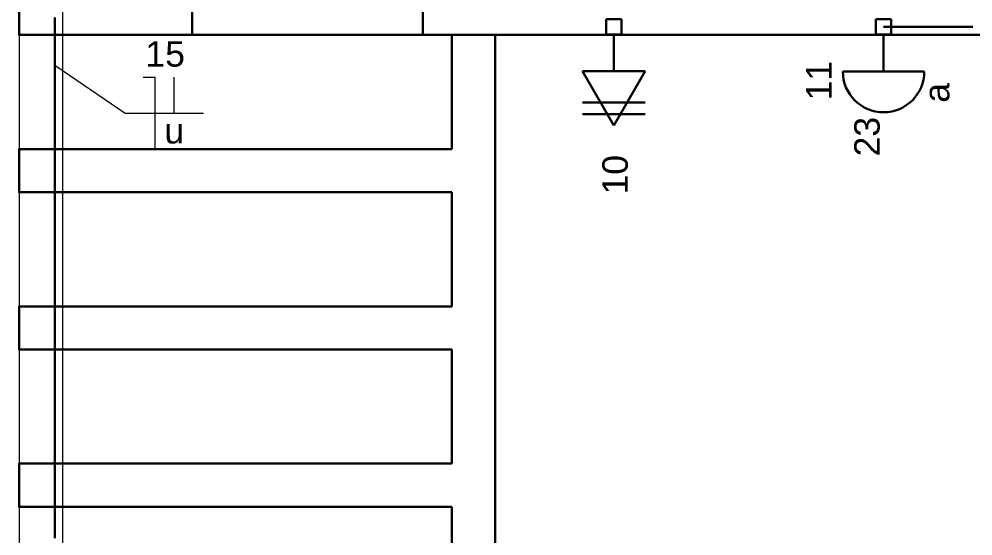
# Model space of a CAD drawing. Header units: millimetres. Extents: x 0 to 55.3, y 20.8 to 61.4.
# Drawn here: x 0 to 3.307, y 33.338 to 35.13 of the extents above; entities that cross this region are included whole.
import ezdxf

# ---------------------------------------------------------------- set-up
doc = ezdxf.new("R2010")
doc.units = ezdxf.units.MM
for name, color, linetype, lineweight in [('ARQ_-_ALV_5', 1, 'Continuous', 30), ('ARQ_-_DENÍVEL', 1, 'Continuous', 30), ('EL-Condutos', 4, 'Continuous', 30), ('EL-Fios', 2, 'Continuous', 20), ('EL-Textos_fios', 2, 'Continuous', 20), ('EL-Textos_pontos', 2, 'Continuous', 30), ('LOTE', 7, 'Continuous', 20), ('P-SIMBOL', 3, 'Continuous', 30)]:
    doc.layers.add(name, color=color, linetype=linetype, lineweight=lineweight)
doc.styles.add('Arial', font='Arial')

msp = doc.modelspace()

# ---------------------------------------------------------------- linework, layer by layer
at = {"layer": 'ARQ_-_ALV_5'}
for p, q in [((0.600002, 35.225499), (0.600002, 35.075499)), ((1.400002, 35.225499), (1.400002, 35.075499)), ((0.150002, 35.075499), (0.600002, 35.075499)), ((1.400002, 35.075499), (6.650002, 35.075499))]:
    msp.add_line(p, q, dxfattribs=at)
at = {"layer": 'ARQ_-_ALV_5', "flags": 128}
msp.add_lwpolyline([(0.600002, 35.225499), (0.000002, 35.225499), (0.000002, 35.075499), (0.600002, 35.075499)], dxfattribs=at)
at = {"layer": 'ARQ_-_DENÍVEL'}
msp.add_line((1.400002, 35.075499), (0.600002, 35.075499), dxfattribs=at)
at = {"layer": 'ARQ_-_DENÍVEL', "linetype": 'Continuous'}
for p, q in [((1.500002, 35.075499), (1.500002, 34.679499)), ((1.650002, 35.075499), (1.650002, 29.075499)), ((1.500002, 34.529499), (1.500002, 34.133999)), ((1.500002, 33.983999), (1.500002, 33.588499)), ((1.500002, 33.438499), (1.500002, 33.043499))]:
    msp.add_line(p, q, dxfattribs=at)
at = {"layer": 'ARQ_-_DENÍVEL', "linetype": 'Continuous', "flags": 128}
for points in [[(1.500002, 34.679499), (0.000002, 34.679499), (0.000002, 34.529499), (1.500002, 34.529499)], [(1.500002, 34.133999), (0.000002, 34.133999), (0.000002, 33.983999), (1.500002, 33.983999)], [(1.500002, 33.588499), (0.000002, 33.588499), (0.000002, 33.438499), (1.500002, 33.438499)]]:
    msp.add_lwpolyline(points, dxfattribs=at)
at = {"layer": 'EL-Condutos', "linetype": 'Continuous', "flags": 128}
for points in [[(0.123711, 35.135819), (0.123711, 35.128871), (0.123711, 35.121923), (0.123711, 35.114976), (0.123711, 35.108028), (0.123711, 35.10108), (0.123711, 35.09419), (0.123711, 35.0873), (0.123711, 35.08041), (0.123711, 35.07352), (0.123711, 35.066629), (0.123711, 35.059739), (0.123711, 35.052849), (0.123711, 35.045959), (0.123711, 35.039069), (0.123711, 35.032179), (0.123711, 35.025289), (0.123712, 35.018399), (0.123712, 35.011509), (0.123712, 35.004618), (0.123712, 34.997728), (0.123712, 34.990838), (0.123712, 34.983948), (0.123712, 34.977058), (0.123712, 34.970168), (0.123712, 34.963278), (0.123712, 34.956385), (0.123712, 34.949491), (0.123712, 34.942598), (0.123712, 34.935705), (0.123712, 34.928812), (0.123712, 34.921919), (0.123712, 34.915026), (0.123712, 34.908133), (0.123712, 34.901239), (0.123712, 34.894346), (0.123712, 34.887453), (0.123712, 34.88056), (0.123712, 34.873667), (0.123712, 34.866774), (0.123712, 34.85988), (0.123712, 34.852987), (0.123712, 34.846094), (0.123712, 34.839201), (0.123712, 34.832308), (0.123712, 34.825415), (0.123712, 34.818458), (0.123712, 34.811501), (0.123712, 34.804544), (0.123712, 34.797587), (0.123712, 34.79063), (0.123712, 34.783673), (0.123712, 34.776716), (0.123712, 34.769759), (0.123712, 34.762802), (0.123712, 34.755845), (0.123712, 34.748888), (0.123713, 34.741931), (0.123713, 34.734974), (0.123713, 34.728017), (0.123713, 34.72106), (0.123713, 34.714103), (0.123713, 34.707146), (0.123713, 34.700189), (0.123713, 34.693232), (0.123713, 34.686275), (0.123713, 34.679194), (0.123713, 34.672112), (0.123713, 34.66503), (0.123713, 34.657949), (0.123713, 34.650867), (0.123713, 34.643786), (0.123713, 34.636704), (0.123713, 34.629623), (0.123713, 34.622541), (0.123713, 34.61546), (0.123713, 34.608378), (0.123713, 34.601296), (0.123713, 34.594215), (0.123713, 34.587133), (0.123713, 34.580052), (0.123713, 34.57297), (0.123713, 34.565889), (0.123713, 34.558807), (0.123713, 34.551726), (0.123713, 34.544644), (0.123713, 34.537377), (0.123713, 34.53011), (0.123713, 34.522843), (0.123713, 34.515576), (0.123713, 34.50831), (0.123713, 34.501043), (0.123713, 34.493776), (0.123713, 34.486509), (0.123713, 34.479242), (0.123713, 34.471975), (0.123714, 34.464708), (0.123714, 34.457441), (0.123714, 34.450174), (0.123714, 34.442908), (0.123714, 34.435641), (0.123714, 34.428374), (0.123714, 34.421107), (0.123714, 34.41384), (0.123714, 34.406573), (0.123714, 34.399306), (0.123714, 34.391793), (0.123714, 34.38428), (0.123714, 34.376767), (0.123714, 34.369254), (0.123714, 34.361741), (0.123714, 34.354228), (0.123714, 34.346715), (0.123714, 34.339202), (0.123714, 34.331689), (0.123714, 34.324176), (0.123714, 34.316663), (0.123714, 34.30915), (0.123714, 34.301637), (0.123714, 34.294124), (0.123714, 34.286611), (0.123714, 34.279098), (0.123714, 34.271585), (0.123714, 34.264072), (0.123714, 34.25656), (0.123714, 34.249047), (0.123714, 34.241227), (0.123714, 34.233407), (0.123714, 34.225587), (0.123714, 34.217767), (0.123714, 34.209947), (0.123714, 34.202128), (0.123714, 34.194308), (0.123715, 34.186488), (0.123715, 34.178668), (0.123715, 34.170848), (0.123715, 34.163028), (0.123715, 34.155209), (0.123715, 34.147389), (0.123715, 34.139569), (0.123715, 34.131749), (0.123715, 34.123929), (0.123715, 34.116109), (0.123715, 34.108289), (0.123715, 34.10047), (0.123715, 34.09265), (0.123715, 34.084462), (0.123715, 34.076275), (0.123715, 34.068087), (0.123715, 34.0599), (0.123715, 34.051712), (0.123715, 34.043525), (0.123715, 34.035337), (0.123715, 34.02715), (0.123715, 34.018962), (0.123715, 34.010775), (0.123715, 34.002587), (0.123715, 33.9944), (0.123715, 33.986212), (0.123715, 33.978025), (0.123715, 33.969837), (0.123715, 33.96165), (0.123715, 33.953463), (0.123715, 33.945275), (0.123715, 33.937088), (0.123715, 33.928901), (0.123715, 33.920285), (0.123716, 33.911669), (0.123716, 33.903054), (0.123716, 33.894438), (0.123716, 33.885823), (0.123716, 33.877207), (0.123716, 33.868591), (0.123716, 33.859976), (0.123716, 33.85136), (0.123716, 33.842744), (0.123716, 33.834129), (0.123716, 33.825513), (0.123716, 33.816897), (0.123716, 33.808281), (0.123716, 33.799665), (0.123716, 33.791049), (0.123716, 33.782433), (0.123716, 33.773817), (0.123716, 33.7652), (0.123716, 33.756584), (0.123716, 33.747478), (0.123716, 33.738372), (0.123716, 33.729266), (0.123716, 33.72016), (0.123716, 33.711054), (0.123716, 33.701948), (0.123716, 33.692842), (0.123716, 33.683737), (0.123716, 33.674631), (0.123716, 33.665525), (0.123716, 33.65642), (0.123716, 33.647315), (0.123717, 33.63821), (0.123717, 33.629105), (0.123717, 33.620001), (0.123717, 33.610897), (0.123717, 33.601793), (0.123717, 33.59269), (0.123717, 33.583587), (0.123717, 33.574484), (0.123717, 33.564833), (0.123717, 33.555181), (0.123717, 33.545531), (0.123717, 33.53588), (0.123717, 33.526229), (0.123717, 33.516578), (0.123717, 33.506927), (0.123717, 33.497276), (0.123717, 33.487624), (0.123717, 33.477971), (0.123717, 33.468318), (0.123717, 33.458664), (0.123717, 33.449009), (0.123717, 33.439353), (0.123717, 33.429696), (0.123717, 33.420037), (0.123717, 33.410377), (0.123717, 33.400716), (0.123717, 33.391052), (0.123717, 33.381387), (0.123717, 33.371108), (0.123718, 33.360828), (0.123718, 33.350547), (0.123718, 33.340264), (0.123718, 33.329982)], [(3.306788, 35.103299), (3.302255, 35.103299), (3.297405, 35.103299), (3.292544, 35.103299), (3.287675, 35.103299), (3.2828, 35.103299), (3.277925, 35.103299), (3.273052, 35.103299), (3.268185, 35.103299), (3.263327, 35.103299), (3.258482, 35.103299), (3.253654, 35.103299), (3.248846, 35.103299), (3.244062, 35.103299), (3.239305, 35.103299), (3.234579, 35.103299), (3.229887, 35.103299), (3.225233, 35.103299), (3.22062, 35.103299), (3.216053, 35.103299), (3.211533, 35.103299), (3.207066, 35.103299), (3.202356, 35.103299), (3.197693, 35.103299), (3.193066, 35.103299), (3.188457, 35.103299), (3.183854, 35.103299), (3.17924, 35.103299), (3.174603, 35.103299), (3.169926, 35.103299), (3.165196, 35.103299), (3.160397, 35.103299), (3.155516, 35.103299), (3.150537, 35.103299), (3.145446, 35.103299), (3.140228, 35.103299), (3.134869, 35.103299), (3.129353, 35.103299), (3.123667, 35.103299), (3.117796, 35.103299), (3.111725, 35.103299), (3.105439, 35.103299), (3.098484, 35.103299), (3.091328, 35.103299), (3.084031, 35.103299), (3.076654, 35.103299), (3.069256, 35.103299), (3.061898, 35.103299), (3.054641, 35.103299), (3.047544, 35.103299), (3.040669, 35.103299), (3.034075, 35.103299), (3.027823, 35.103299), (3.021972, 35.103299), (3.016584, 35.103299), (3.011719, 35.103299), (3.007437, 35.103299), (3.003798, 35.103299), (3.000863, 35.103299), (2.998691, 35.103299), (2.997344, 35.103299), (2.996882, 35.103299)]]:
    msp.add_lwpolyline(points, dxfattribs=at)
at = {"layer": 'EL-Fios'}
for p, q in [((0.429719, 34.928649), (0.471385, 34.928649)), ((0.471385, 34.678649), (0.471385, 34.928649)), ((0.537937, 34.803649), (0.537937, 34.928649))]:
    msp.add_line(p, q, dxfattribs=at)
at = {"layer": 'EL-Textos_fios'}
for p, q in [((0.123712, 34.970199), (0.367219, 34.803649)), ((0.367219, 34.803649), (0.638902, 34.803649))]:
    msp.add_line(p, q, dxfattribs=at)
at = {"layer": 'LOTE'}
for p, q in [((0.000002, 54.075499), (0.000002, 29.075499)), ((0.150002, 53.925499), (0.150002, 29.225499))]:
    msp.add_line(p, q, dxfattribs=at)
at = {"layer": 'P-SIMBOL'}
for p, q in [((2.035507, 35.130299), (2.088537, 35.130299)), ((2.035507, 35.077249), (2.035507, 35.130299)), ((2.088537, 35.130299), (2.088537, 35.077249)), ((2.970367, 35.129799), (3.023397, 35.129799)), ((2.970367, 35.076749), (2.970367, 35.129799)), ((3.023397, 35.129799), (3.023397, 35.076749)), ((2.088537, 35.077249), (2.035507, 35.077249)), ((2.062022, 34.949249), (2.062022, 35.077249)), ((3.023397, 35.076749), (2.970367, 35.076749)), ((2.996882, 34.948299), (2.996882, 35.076749)), ((2.062022, 34.761749), (1.953772, 34.949249)), ((1.953772, 34.949249), (2.170272, 34.949249)), ((2.170272, 34.949249), (2.062022, 34.761749)), ((3.138132, 34.948299), (2.855632, 34.948299)), ((1.953772, 34.840799), (2.170272, 34.840799)), ((1.953772, 34.800149), (2.170272, 34.800149))]:
    msp.add_line(p, q, dxfattribs=at)
msp.add_arc((2.996882, 34.948299), 0.14125, 180, 0, dxfattribs=at)

# ---------------------------------------------------------------- texts
at = {"layer": 'EL-Textos_fios', "char_height": 0.08825, "attachment_point": 8, "line_spacing_factor": 0.798, "style": 'Arial'}
for s, insert, width in [('15', (0.506502, 34.964121), 0.2118), ('u', (0.538002, 34.697621), 0.1059)]:
    msp.add_mtext(s, dxfattribs=dict(at, insert=insert, width=width))
at = {"layer": 'EL-Textos_pontos', "char_height": 0.08825, "attachment_point": 8, "rotation": 90.00021, "line_spacing_factor": 0.798, "style": 'Arial'}
for s, insert, width in [('11', (2.816879, 34.916499), 0.2118), ('a', (3.226379, 34.874499), 0.1059), ('23', (2.984879, 34.722499), 0.2118), ('10', (2.111379, 34.590499), 0.2118)]:
    msp.add_mtext(s, dxfattribs=dict(at, insert=insert, width=width))

doc.saveas('drawing.dxf')
